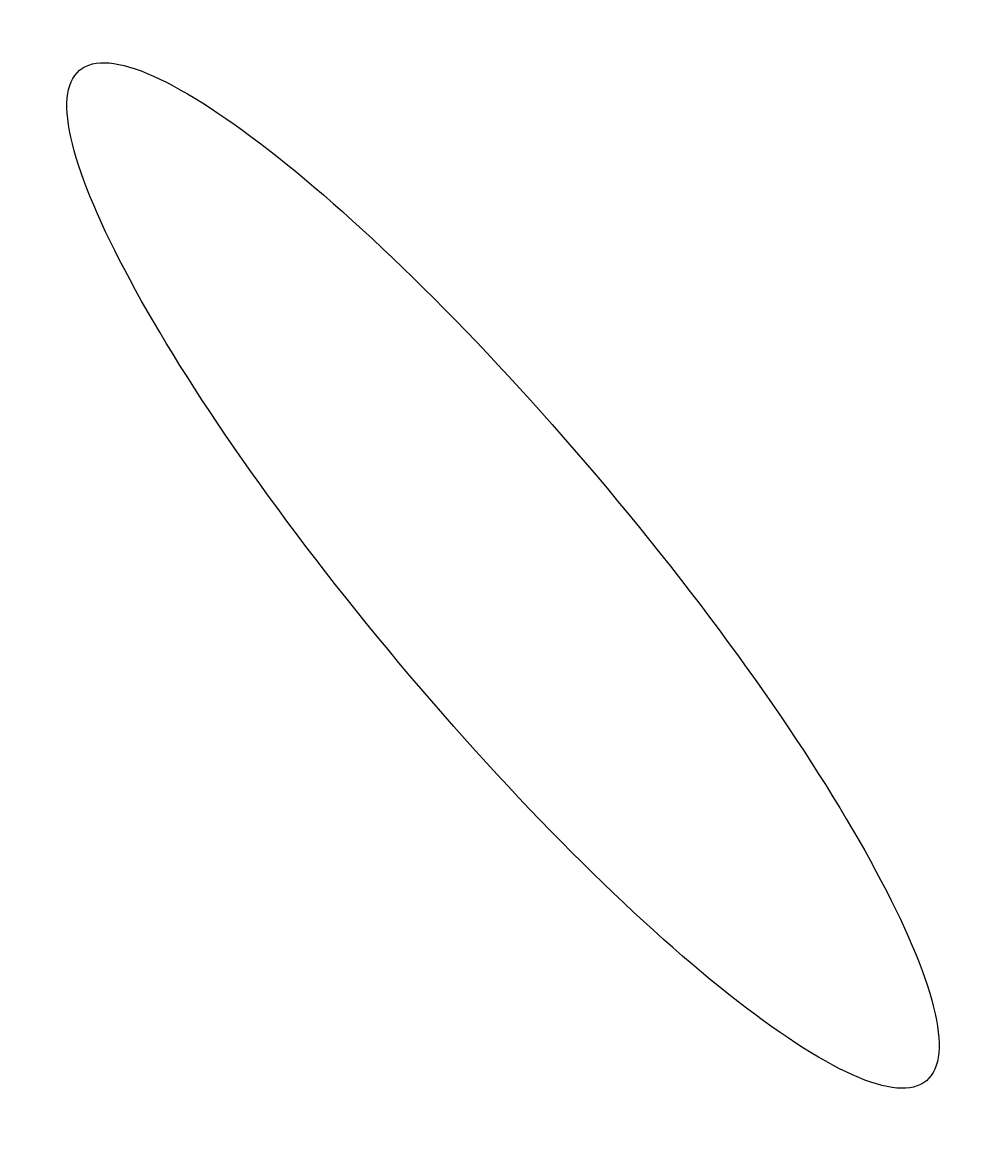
# Model space of a CAD drawing. Extents: x -18.2 to 15.8, y -19.1 to 20.1.
import ezdxf

# ---------------------------------------------------------------- set-up
doc = ezdxf.new("R2010")
doc.units = 0
doc.header["$MEASUREMENT"] = 0
doc.layers.get('0').update_dxf_attribs({"linetype": 'CONTINUOUS'})

msp = doc.modelspace()

# ---------------------------------------------------------------- linework, layer by layer
msp.add_ellipse((-1.2, 0.5), major_axis=(15, -17.9), ratio=0.20596)

doc.saveas('drawing.dxf')
